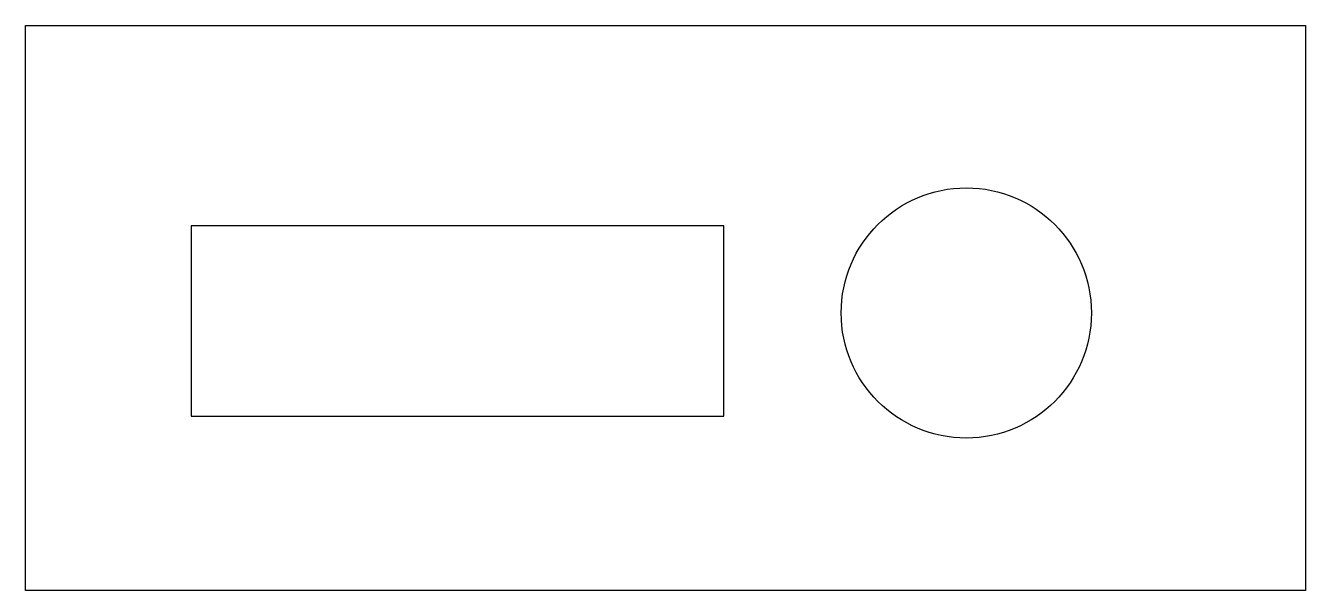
# Model space of a CAD drawing. Header units: millimetres. Extents: x -132 to 47, y -39 to 40.
import ezdxf

# ---------------------------------------------------------------- set-up
doc = ezdxf.new("R2010")
doc.units = ezdxf.units.MM
doc.layers.get('0').update_dxf_attribs({"linetype": 'CONTINUOUS'})

msp = doc.modelspace()

# ---------------------------------------------------------------- linework, layer by layer
for points in [[(47.43, -38.8), (-131.57, -38.8), (-131.57, 40.2), (47.43, 40.2)], [(-108.4, -14.42), (-33.9, -14.42), (-33.9, 12.18), (-108.4, 12.18)]]:
    msp.add_lwpolyline(points, close=True)
msp.add_circle((0, 0), 17.5)

doc.saveas('drawing.dxf')
